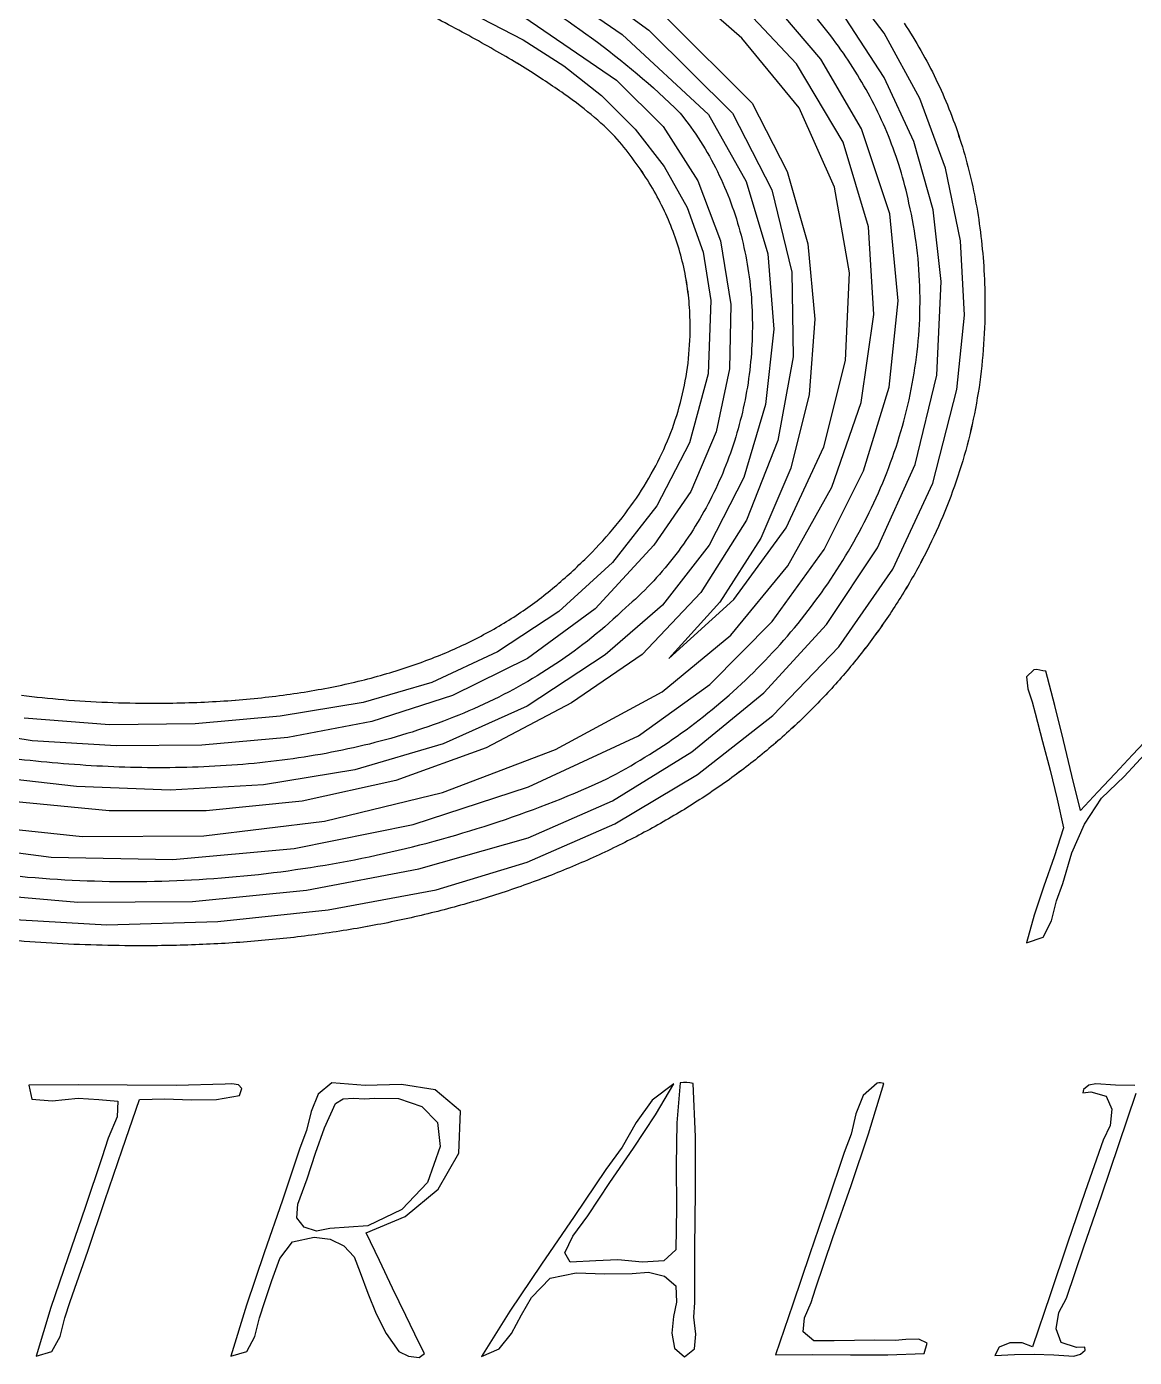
# Model space of a CAD drawing. Extents: x 11 to 234, y 10 to 80.
# Drawn here: x 76.42 to 99.49, y 10.05 to 37.77 of the extents above; entities that cross this region are included whole.
import ezdxf

# ---------------------------------------------------------------- set-up
doc = ezdxf.new("R2010")
doc.units = 0
doc.layers.add('logo', color=7, linetype='CONTINUOUS')
doc.layers.add('text', color=7, linetype='CONTINUOUS')

msp = doc.modelspace()

# ---------------------------------------------------------------- linework, layer by layer
at = {"layer": 'logo', "color": 7}
for p, q in [((97.39852, 24.374253), (97.247569, 24.225992)), ((97.247569, 24.225992), (97.270969, 23.98116)), ((97.461438, 24.379424), (97.39852, 24.374253)), ((97.524437, 24.369557), (97.461438, 24.379424)), ((97.587504, 24.355574), (97.524437, 24.369557)), ((97.650621, 24.348396), (97.587504, 24.355574)), ((97.837938, 23.632854), (97.650621, 24.348396)), ((97.270969, 23.98116), (97.364608, 23.708243)), ((97.364608, 23.708243), (97.424376, 23.47574)), ((98.015725, 22.905105), (97.837938, 23.632854)), ((97.424376, 23.47574), (97.579497, 22.882943)), ((97.579497, 22.882943), (97.736139, 22.283128)), ((98.190341, 22.173403), (98.015725, 22.905105)), ((99.811825, 22.989805), (99.452225, 22.602621)), ((99.452225, 22.602621), (99.092023, 22.21599)), ((99.279237, 22.156456), (99.794933, 22.710058)), ((97.736139, 22.283128), (97.883958, 21.681685)), ((99.092023, 22.21599), (98.730802, 21.830317)), ((98.368139, 21.446004), (98.190341, 22.173403)), ((98.803893, 21.703719), (99.279237, 22.156456)), ((97.883958, 21.681685), (98.012612, 21.084013)), ((98.730802, 21.830317), (98.368139, 21.446004)), ((98.450106, 21.162662), (98.803893, 21.703719)), ((98.012612, 21.084013), (97.821422, 20.478338)), ((98.190999, 20.561122), (98.450106, 21.162662)), ((97.999683, 19.926935), (98.190999, 20.561122)), ((97.821422, 20.478338), (97.606522, 19.867519)), ((97.606522, 19.867519), (97.402359, 19.265397)), ((97.868852, 19.564123), (97.999683, 19.926935)), ((97.766369, 19.145291), (97.868852, 19.564123)), ((97.402359, 19.265397), (97.243381, 18.685823)), ((97.591467, 18.807003), (97.766369, 19.145291)), ((97.243381, 18.685823), (97.591467, 18.807003)), ((77.494775, 15.730168), (76.473505, 15.725025)), ((76.473505, 15.725025), (76.535651, 15.431052)), ((78.516162, 15.719654), (77.494775, 15.730168)), ((79.536893, 15.716689), (78.516162, 15.719654)), ((80.556182, 15.744458), (79.536893, 15.716689)), ((80.556186, 15.744458), (80.556182, 15.744458)), ((80.698387, 15.752762), (80.556186, 15.744467)), ((80.556186, 15.744467), (80.556186, 15.744465)), ((80.556186, 15.744465), (80.556186, 15.744461)), ((80.556186, 15.744461), (80.556186, 15.744458)), ((80.835839, 15.726807), (80.698387, 15.752762)), ((80.909608, 15.651362), (80.835839, 15.726807)), ((80.860767, 15.511179), (80.909608, 15.651362)), ((82.494991, 15.535556), (82.347403, 15.177015)), ((82.778973, 15.77038), (82.494991, 15.535556)), ((83.475155, 15.716664), (82.778973, 15.77038)), ((84.232056, 15.734623), (83.475155, 15.716664)), ((84.933142, 15.623031), (84.232056, 15.734623)), ((85.461875, 15.18066), (84.933142, 15.623031)), ((89.900969, 15.750941), (89.449619, 15.413622)), ((89.520562, 15.105815), (89.900969, 15.750941)), ((90.037066, 15.77038), (89.967376, 14.937203)), ((90.103741, 15.77728), (90.037066, 15.77038)), ((90.170735, 15.777694), (90.103741, 15.77728)), ((90.237367, 15.771183), (90.170735, 15.777694)), ((90.302856, 15.757413), (90.237367, 15.771183)), ((90.353411, 14.649181), (90.302856, 15.757413)), ((94.139185, 15.7639), (93.841725, 15.508102)), ((93.954541, 14.707692), (94.275274, 15.757531)), ((94.173117, 15.769787), (94.139185, 15.763918)), ((94.139185, 15.763927), (94.139185, 15.763931)), ((94.139185, 15.763931), (94.139185, 15.7639)), ((94.139185, 15.763923), (94.139185, 15.763927)), ((94.139185, 15.763918), (94.139185, 15.763923)), ((94.207875, 15.771446), (94.173117, 15.769787)), ((94.24231, 15.767693), (94.207875, 15.771446)), ((94.275274, 15.757531), (94.24231, 15.767693)), ((98.429769, 15.634154), (98.416663, 15.563846)), ((98.416663, 15.563846), (98.584763, 15.582447)), ((98.546291, 15.720731), (98.429769, 15.634154)), ((98.688454, 15.750939), (98.546291, 15.720731)), ((98.584763, 15.582447), (98.905757, 15.49421)), ((99.098142, 15.724795), (98.688454, 15.750939)), ((99.503129, 15.714779), (99.098142, 15.724795)), ((99.17014, 14.488207), (99.530911, 15.556557)), ((76.535651, 15.431052), (76.953468, 15.395205)), ((76.953468, 15.395205), (77.49583, 15.449743)), ((77.49583, 15.449743), (77.931604, 15.426925)), ((77.931604, 15.426925), (78.321175, 15.391037)), ((78.321175, 15.391037), (78.308318, 15.066689)), ((78.413261, 14.373566), (78.774065, 15.426925)), ((78.774065, 15.426925), (79.302571, 15.436755)), ((79.302571, 15.436755), (79.849667, 15.416017)), ((79.849667, 15.416017), (80.380638, 15.421803)), ((80.380638, 15.421803), (80.860767, 15.511179)), ((82.627901, 14.837251), (82.856738, 15.342667)), ((82.856738, 15.342667), (83.016251, 15.438086)), ((83.016251, 15.438086), (83.230232, 15.450466)), ((83.230232, 15.450466), (83.459977, 15.436489)), ((83.459977, 15.436489), (83.666794, 15.452839)), ((83.666794, 15.452839), (84.171853, 15.445435)), ((84.171853, 15.445435), (84.652511, 15.276836)), ((84.652511, 15.276836), (84.982153, 14.943499)), ((89.449619, 15.413622), (89.119956, 14.945423)), ((93.841725, 15.508102), (93.694701, 15.125127)), ((98.905757, 15.49421), (99.022596, 15.222942)), ((78.308318, 15.066689), (78.122351, 14.618438)), ((82.347403, 15.177015), (82.2499, 14.776059)), ((85.421869, 14.30742), (85.461875, 15.18066)), ((89.05898, 14.408086), (89.520562, 15.105815)), ((93.694701, 15.125127), (93.597712, 14.69977)), ((99.022596, 15.222942), (98.985322, 14.880308)), ((82.2499, 14.776059), (82.116185, 14.41399)), ((82.441764, 14.307086), (82.627901, 14.837251)), ((84.982153, 14.943499), (85.034166, 14.441886)), ((89.119956, 14.945423), (88.826545, 14.433242)), ((89.967376, 14.937203), (89.951553, 14.05916)), ((93.597712, 14.69977), (93.450361, 14.316821)), ((93.591842, 13.633668), (93.954541, 14.707692)), ((98.985322, 14.880308), (98.84398, 14.577979)), ((78.122351, 14.618438), (77.992603, 14.21084)), ((85.034166, 14.441886), (84.771297, 13.697421)), ((88.826545, 14.433242), (88.483944, 13.963986)), ((90.353407, 13.501614), (90.353411, 14.649181)), ((98.84398, 14.577979), (98.467188, 13.506235)), ((98.806784, 13.420701), (99.17014, 14.488207)), ((77.992603, 14.21084), (77.64415, 13.173208)), ((78.056821, 13.318335), (78.413261, 14.373566)), ((82.116185, 14.41399), (81.751018, 13.325562)), ((82.267081, 13.769797), (82.441764, 14.307086)), ((84.994923, 13.557927), (85.421869, 14.30742)), ((88.571396, 13.694323), (89.05898, 14.408086)), ((93.450361, 14.316821), (93.09279, 13.264235)), ((88.483944, 13.963986), (87.827176, 12.985537)), ((89.951553, 14.05916), (89.954457, 13.166743)), ((82.072605, 13.243004), (82.267081, 13.769797)), ((84.771297, 13.697421), (84.236469, 13.13023)), ((88.112977, 13.001096), (88.571396, 13.694323)), ((93.215669, 12.55188), (93.591842, 13.633668)), ((77.697717, 12.264327), (78.056821, 13.318335)), ((81.751018, 13.325562), (81.370777, 12.228396)), ((84.310557, 12.986337), (84.994923, 13.557927)), ((90.337128, 12.34139), (90.353407, 13.501614)), ((98.467188, 13.506235), (98.100179, 12.429996)), ((98.442587, 12.353471), (98.806784, 13.420701)), ((77.64415, 13.173208), (77.280594, 12.126826)), ((82.049352, 12.962604), (82.072605, 13.243004)), ((84.236469, 13.13023), (83.526972, 12.792779)), ((89.954457, 13.166743), (89.940936, 12.290436)), ((93.09279, 13.264235), (92.735221, 12.211648)), ((82.204605, 12.766975), (82.049352, 12.962604)), ((82.460731, 12.682993), (82.204605, 12.766975)), ((83.526972, 12.792779), (82.740091, 12.73753)), ((83.498302, 12.646808), (84.310557, 12.986337)), ((87.827176, 12.985537), (87.145415, 11.995979)), ((87.801702, 12.577599), (88.112977, 13.001096)), ((81.964578, 12.458384), (82.409588, 12.556082)), ((82.409588, 12.556082), (82.742932, 12.515874)), ((82.740091, 12.73753), (82.460731, 12.682993)), ((82.742932, 12.515874), (83.029079, 12.377104)), ((83.771967, 12.071872), (83.498302, 12.646808)), ((87.629445, 12.2292), (87.801702, 12.577599)), ((92.854513, 11.478747), (93.215669, 12.55188)), ((77.328927, 11.214639), (77.697717, 12.264327)), ((81.370777, 12.228396), (81.004019, 11.139047)), ((81.697432, 12.111453), (81.964578, 12.458384)), ((83.029079, 12.377104), (83.245258, 12.144749)), ((87.740923, 12.032369), (87.629445, 12.2292)), ((89.940936, 12.290436), (89.696879, 12.061874)), ((90.338787, 11.195177), (90.337128, 12.34139)), ((92.735221, 12.211648), (92.37765, 11.159061)), ((98.100179, 12.429996), (97.737308, 11.351997)), ((98.079293, 11.285947), (98.442587, 12.353471)), ((77.280594, 12.126826), (76.930532, 11.088261)), ((81.530386, 11.651475), (81.697432, 12.111453)), ((83.245258, 12.144749), (83.368693, 11.823792)), ((84.046263, 11.497236), (83.771967, 12.071872)), ((87.145415, 11.995979), (86.485947, 11.016327)), ((88.280859, 12.06357), (87.740923, 12.032369)), ((88.732252, 12.083769), (88.280859, 12.06357)), ((89.249123, 12.038095), (88.732252, 12.083769)), ((89.696879, 12.061874), (89.249123, 12.038095)), ((81.385679, 11.214631), (81.530386, 11.651475)), ((83.368693, 11.823792), (83.532739, 11.392357)), ((86.939408, 11.298879), (87.324391, 11.702686)), ((87.324391, 11.702686), (87.864852, 11.812239)), ((87.864852, 11.812239), (88.465886, 11.78986)), ((88.465886, 11.78986), (89.03259, 11.797864)), ((89.03259, 11.797864), (89.373191, 11.825663)), ((89.373191, 11.825663), (89.710462, 11.746131)), ((89.710462, 11.746131), (89.940473, 11.543414)), ((83.532739, 11.392357), (83.706193, 10.961612)), ((84.320862, 10.922743), (84.046263, 11.497236)), ((89.940473, 11.543414), (89.959303, 11.201664)), ((92.761408, 11.198852), (92.854513, 11.478747)), ((77.220433, 10.875066), (77.328927, 11.214639)), ((81.004019, 11.139047), (80.679311, 10.074073)), ((81.277185, 10.875058), (81.385679, 11.214631)), ((86.729089, 10.941747), (86.939408, 11.298879)), ((89.959303, 11.201664), (89.897748, 10.9051)), ((90.321057, 10.889578), (90.338787, 11.195177)), ((92.37765, 11.159061), (92.020081, 10.106475)), ((92.624578, 10.87474), (92.761408, 11.198852)), ((97.737308, 11.351997), (97.37292, 10.274967)), ((97.919996, 10.988717), (98.079293, 11.285947)), ((76.930532, 11.088261), (76.622559, 10.074082)), ((77.123627, 10.486652), (77.220433, 10.875066)), ((81.180378, 10.486644), (81.277185, 10.875058)), ((83.706193, 10.961612), (83.911791, 10.548831)), ((84.595431, 10.348238), (84.320862, 10.922743)), ((86.485947, 11.016327), (85.896057, 10.067595)), ((86.523612, 10.552921), (86.729089, 10.941747)), ((89.897748, 10.9051), (89.861617, 10.556537)), ((90.360103, 10.535431), (90.321057, 10.889578)), ((92.593381, 10.582496), (92.624578, 10.87474)), ((97.864515, 10.645418), (97.919996, 10.988717)), ((83.911791, 10.548831), (84.172268, 10.17128)), ((86.265195, 10.229253), (86.523612, 10.552921)), ((89.861617, 10.556537), (89.914832, 10.245397)), ((90.334121, 10.227638), (90.360103, 10.535431)), ((92.817175, 10.398207), (92.593381, 10.582496)), ((97.968267, 10.364785), (97.864515, 10.645418)), ((76.952879, 10.17709), (77.123627, 10.486652)), ((81.009631, 10.177082), (81.180378, 10.486644)), ((84.712556, 10.132493), (84.595431, 10.348238)), ((93.239156, 10.398415), (92.817175, 10.398207)), ((93.662198, 10.404657), (93.239156, 10.398415)), ((94.085713, 10.4087), (93.662198, 10.404657)), ((94.509124, 10.402417), (94.085713, 10.4087)), ((94.734392, 10.428048), (94.509124, 10.402417)), ((95.004909, 10.428878), (94.734392, 10.428048)), ((95.179686, 10.349022), (95.004909, 10.428878)), ((95.117731, 10.132318), (95.179686, 10.349022)), ((96.678729, 10.265826), (96.588787, 10.093521)), ((96.895767, 10.35227), (96.678729, 10.265826)), ((97.155348, 10.354696), (96.895767, 10.35227)), ((97.37292, 10.274967), (97.155348, 10.354696)), ((98.286667, 10.255557), (97.968267, 10.364785)), ((98.458036, 10.265801), (98.286667, 10.255557)), ((98.466186, 10.200773), (98.458036, 10.265801)), ((76.622559, 10.074082), (76.952879, 10.17709)), ((80.679311, 10.074073), (81.009631, 10.177082)), ((84.172268, 10.17128), (84.375374, 10.075525)), ((84.375374, 10.075525), (84.597337, 10.052092)), ((84.597337, 10.052092), (84.712556, 10.132493)), ((85.896057, 10.067595), (86.265195, 10.229253)), ((89.914832, 10.245397), (90.121314, 10.061106)), ((90.121314, 10.061106), (90.334121, 10.227638)), ((92.020081, 10.106475), (92.796707, 10.109379)), ((92.796707, 10.109379), (93.578941, 10.103199)), ((93.578941, 10.103199), (94.356156, 10.105065)), ((94.356156, 10.105065), (95.117731, 10.132318)), ((96.588787, 10.093521), (96.995309, 10.11235)), ((96.995309, 10.11235), (97.405188, 10.116125)), ((97.405188, 10.116125), (97.816753, 10.105362)), ((97.816753, 10.105362), (98.228338, 10.080574)), ((98.228338, 10.080574), (98.369998, 10.119389)), ((98.369998, 10.119389), (98.466186, 10.200773))]:
    msp.add_line(p, q, dxfattribs=at)
at = {"layer": 'text', "color": 7}
for p, q in [((87.434488, 39.122525), (89.382408, 37.701178)), ((86.8382, 38.982117), (88.825485, 37.611242)), ((94.281639, 37.638688), (93.351172, 38.881036)), ((91.3197, 37.535169), (89.897393, 38.773461)), ((92.457064, 36.999906), (91.208877, 38.326204)), ((92.966097, 37.096593), (91.907749, 38.341594)), ((85.888675, 37.954063), (86.766349, 37.49789)), ((86.778186, 37.976364), (88.708425, 36.658259)), ((89.764692, 37.944812), (91.530641, 36.178482)), ((94.282449, 36.715785), (93.473809, 37.948864)), ((86.766349, 37.49789), (87.608859, 36.958786)), ((88.825485, 37.611242), (90.620477, 35.945648)), ((89.382408, 37.701178), (91.126747, 35.974909)), ((92.5128, 36.083954), (91.3197, 37.535169)), ((95.021219, 36.276974), (94.281639, 37.638688)), ((87.608859, 36.958786), (88.393784, 36.338349)), ((93.428442, 35.36884), (92.457064, 36.999906)), ((93.809558, 35.642259), (92.966097, 37.096593)), ((88.708425, 36.658259), (89.680875, 35.693248)), ((94.901086, 35.381822), (94.282449, 36.715785)), ((88.393784, 36.338349), (89.098699, 35.638181)), ((91.530641, 36.178482), (92.261151, 34.760019)), ((93.249087, 34.428156), (92.5128, 36.083954)), ((95.555985, 34.824899), (95.021219, 36.276974)), ((90.620477, 35.945648), (91.408007, 34.549258)), ((91.126747, 35.974909), (91.945711, 34.372186)), ((89.098699, 35.638181), (89.701187, 34.859877)), ((89.680875, 35.693248), (90.401854, 34.561052)), ((94.398256, 33.871772), (93.809558, 35.642259)), ((93.952862, 33.606156), (93.428442, 35.36884)), ((95.304195, 33.960734), (94.901086, 35.381822)), ((89.701187, 34.859877), (90.178825, 34.00504)), ((92.261151, 34.760019), (92.692988, 33.246743)), ((95.872015, 33.311468), (95.555985, 34.824899)), ((90.401854, 34.561052), (90.872005, 33.310192)), ((91.408007, 34.549258), (91.857116, 33.040058)), ((93.559303, 32.646654), (93.249087, 34.428156)), ((91.945711, 34.372186), (92.35749, 32.656566)), ((90.178825, 34.00504), (90.509192, 33.075265)), ((94.576406, 32.064748), (94.398256, 33.871772)), ((95.466264, 32.466274), (95.304195, 33.960734)), ((94.065062, 31.777031), (93.952862, 33.606156)), ((90.872005, 33.310192), (91.091969, 31.989195)), ((95.955395, 31.765689), (95.872015, 33.311468)), ((90.509192, 33.075265), (90.669866, 32.072154)), ((91.857116, 33.040058), (91.98608, 31.472852)), ((92.692988, 33.246743), (92.840138, 31.682193)), ((92.35749, 32.656566), (92.388777, 30.893986)), ((93.474173, 30.818331), (93.559303, 32.646654)), ((95.38151, 30.512997), (95.466264, 32.466274)), ((90.669866, 32.072154), (90.618245, 30.54094)), ((91.091969, 31.989195), (91.062387, 30.646582)), ((94.382274, 30.2666), (94.576406, 32.064748)), ((92.840138, 31.682193), (92.716581, 30.109919)), ((93.799795, 29.946648), (94.065062, 31.777031)), ((95.792191, 30.216565), (95.955395, 31.765689)), ((91.98608, 31.472852), (91.813177, 29.902449)), ((92.388777, 30.893986), (92.066251, 29.150386)), ((93.024441, 29.022068), (93.474173, 30.818331)), ((90.618245, 30.54094), (90.22886, 29.106416)), ((91.062387, 30.646582), (90.783895, 29.330876)), ((94.926274, 28.655145), (95.38151, 30.512997)), ((93.854137, 28.522749), (94.382274, 30.2666)), ((92.716581, 30.109919), (92.336304, 28.573462)), ((93.191798, 28.180191), (93.799795, 29.946648)), ((95.294744, 28.26418), (95.792191, 30.216565)), ((91.813177, 29.902449), (91.356691, 28.383656)), ((90.783895, 29.330876), (90.257142, 28.090605)), ((92.066251, 29.150386), (91.416604, 27.491693)), ((90.22886, 29.106416), (89.548702, 27.789426)), ((92.240839, 27.336747), (93.024441, 29.022068)), ((92.336304, 28.573462), (91.71329, 27.116368)), ((94.14438, 26.917055), (94.926274, 28.655145)), ((91.356691, 28.383656), (90.634905, 26.971278)), ((93.030271, 26.878616), (93.854137, 28.522749)), ((90.257142, 28.090605), (89.482763, 26.974286)), ((92.275821, 26.542839), (93.191798, 28.180191)), ((94.460418, 26.473983), (95.294744, 28.26418)), ((89.548702, 27.789426), (88.624757, 26.610824)), ((91.416604, 27.491693), (90.46652, 25.98385)), ((91.154109, 25.841243), (92.240839, 27.336747)), ((89.482763, 26.974286), (88.264797, 25.645734)), ((90.634905, 26.971278), (89.666089, 25.720125)), ((91.71329, 27.116368), (90.861518, 25.78218)), ((93.079652, 25.323049), (94.14438, 26.917055)), ((91.948945, 25.379621), (93.030271, 26.878616)), ((88.624757, 26.610824), (87.504013, 25.591457)), ((91.08661, 25.099772), (92.275821, 26.542839)), ((93.33519, 24.857704), (94.460418, 26.473983)), ((90.46652, 25.98385), (89.242691, 24.692788)), ((89.794977, 24.614446), (91.154109, 25.841243)), ((90.861518, 25.78218), (89.794977, 24.614446)), ((87.504013, 25.591457), (86.23346, 24.752167)), ((88.264797, 25.645734), (86.854863, 24.610006)), ((89.666089, 25.720125), (88.468536, 24.684998)), ((90.648434, 24.071182), (91.948945, 25.379621)), ((91.775909, 23.897463), (93.079652, 25.323049)), ((89.658904, 23.916174), (91.08661, 25.099772)), ((86.23346, 24.752167), (84.860085, 24.113809)), ((88.468536, 24.684998), (86.845803, 23.621294)), ((89.242691, 24.692788), (87.771794, 23.68445)), ((91.965043, 23.427069), (93.33519, 24.857704)), ((86.854863, 24.610006), (85.291862, 23.837708)), ((84.860085, 24.113809), (83.430878, 23.697224)), ((87.437064, 22.715183), (89.658904, 23.916174)), ((89.16701, 22.998724), (90.648434, 24.071182)), ((90.276979, 22.664629), (91.775909, 23.897463)), ((83.430878, 23.697224), (81.703534, 23.41256)), ((85.291862, 23.837708), (83.614683, 23.299445)), ((86.845803, 23.621294), (85.100095, 22.831806)), ((87.771794, 23.68445), (85.991652, 22.746891)), ((78.151651, 23.229528), (76.376448, 23.367057)), ((81.703534, 23.41256), (79.93557, 23.250666)), ((83.614683, 23.299445), (81.862222, 22.965822)), ((90.395958, 22.193809), (91.965043, 23.427069)), ((76.542082, 22.898828), (75.030327, 23.13568)), ((79.93557, 23.250666), (78.151651, 23.229528)), ((78.287028, 22.794908), (76.542082, 22.898828)), ((80.073373, 22.807439), (78.287028, 22.794908)), ((81.862222, 22.965822), (80.073373, 22.807439)), ((85.100095, 22.831806), (83.260263, 22.292826)), ((85.991652, 22.746891), (84.112667, 22.071248)), ((86.877268, 21.938135), (89.16701, 22.998724)), ((85.081832, 21.819661), (87.437064, 22.715183)), ((88.626679, 21.648877), (90.276979, 22.664629)), ((83.260263, 22.292826), (81.355156, 21.98066)), ((88.673915, 21.169647), (90.395958, 22.193809)), ((77.464508, 21.941937), (75.536668, 22.167971)), ((79.413622, 21.871599), (77.464508, 21.941937)), ((81.355156, 21.98066), (79.413622, 21.871599)), ((84.112667, 22.071248), (82.161075, 21.639747)), ((84.475673, 21.156563), (86.877268, 21.938135)), ((78.144985, 21.438057), (76.132961, 21.632331)), ((82.161075, 21.639747), (80.163103, 21.434614)), ((82.629866, 21.223478), (85.081832, 21.819661)), ((86.868833, 20.874533), (88.626679, 21.648877)), ((80.163103, 21.434614), (78.144985, 21.438057)), ((75.060127, 21.169593), (77.582355, 20.904581)), ((80.11782, 20.920498), (82.629866, 21.223478)), ((81.995882, 20.652785), (84.475673, 21.156563)), ((86.844892, 20.36631), (88.673915, 21.169647)), ((74.423905, 20.795945), (76.93634, 20.473698)), ((77.582355, 20.904581), (80.11782, 20.920498)), ((84.590918, 20.231679), (86.868833, 20.874533)), ((79.471551, 20.425571), (81.995882, 20.652785)), ((76.93634, 20.473698), (79.471551, 20.425571)), ((84.954875, 19.795527), (86.844892, 20.36631)), ((82.252089, 19.787438), (84.590918, 20.231679)), ((75.118934, 19.741385), (77.491217, 19.532795)), ((79.877231, 19.551309), (82.252089, 19.787438)), ((82.703334, 19.37788), (84.954875, 19.795527)), ((77.491217, 19.532795), (79.877231, 19.551309)), ((75.787893, 19.19868), (78.095596, 19.066349)), ((78.095596, 19.066349), (80.408825, 19.13045)), ((80.408825, 19.13045), (82.703334, 19.37788))]:
    msp.add_line(p, q, dxfattribs=at)
for points in [[(86.18128, 38.838073), (86.873481, 38.441035), (87.545813, 38.012184), (88.190626, 37.53899)], [(85.831702, 37.475811), (85.479062, 37.672154), (85.098487, 37.874954), (84.689979, 38.084216)], [(85.831815, 37.475803), (85.479176, 37.672148), (85.098602, 37.874948), (84.690094, 38.08421)], [(93.724826, 36.773096), (93.477049, 37.178211), (93.198295, 37.563148), (92.893698, 37.928499)], [(94.695696, 37.84854), (94.818739, 37.660758), (94.935805, 37.469343), (95.046896, 37.274294)], [(94.69585, 37.848569), (94.818892, 37.660786), (94.935957, 37.469372), (95.047051, 37.274323)], [(86.805827, 36.906161), (86.509052, 37.089585), (86.184344, 37.279468), (85.831702, 37.475811)], [(86.805942, 36.906155), (86.509166, 37.08958), (86.184458, 37.279461), (85.831815, 37.475803)], [(88.190626, 37.53899), (88.835439, 37.065799), (89.452735, 36.548263), (90.034866, 35.97387)], [(95.046896, 37.274294), (95.157979, 37.079239), (95.262121, 36.880879), (95.359322, 36.679206)], [(95.047051, 37.274323), (95.158134, 37.079269), (95.262276, 36.880908), (95.359475, 36.679234)], [(87.612354, 36.375263), (87.371445, 36.545771), (87.102603, 36.722735), (86.805827, 36.906161)], [(87.612468, 36.375258), (87.371561, 36.545763), (87.102716, 36.722727), (86.805942, 36.906155)], [(94.370093, 35.496596), (94.189406, 35.942679), (93.972606, 36.36798), (93.724826, 36.773096)], [(95.359322, 36.679206), (95.456519, 36.477535), (95.546776, 36.272552), (95.630088, 36.064261)], [(95.359475, 36.679234), (95.456672, 36.477563), (95.546929, 36.27258), (95.630243, 36.064289)], [(88.251282, 35.883118), (88.066239, 36.040709), (87.853263, 36.204756), (87.612354, 36.375263)], [(88.251397, 35.883111), (88.066352, 36.040703), (87.853376, 36.204751), (87.612468, 36.375258)], [(95.630088, 36.064261), (95.713403, 35.855966), (95.789775, 35.644365), (95.859205, 35.429455)], [(95.630243, 36.064289), (95.713557, 35.855996), (95.789929, 35.644395), (95.859358, 35.429484)], [(88.72261, 35.429728), (88.593434, 35.574399), (88.436324, 35.72553), (88.251282, 35.883118)], [(88.722725, 35.429721), (88.593549, 35.574393), (88.436439, 35.725523), (88.251397, 35.883111)], [(90.034866, 35.97387), (90.340479, 35.592018), (90.597708, 35.183823), (90.808152, 34.756945)], [(94.798684, 34.095408), (94.695357, 34.583652), (94.55078, 35.050516), (94.370093, 35.496596)], [(89.078632, 34.98214), (88.967868, 35.133273), (88.849194, 35.282469), (88.72261, 35.429728)], [(89.078745, 34.982133), (88.967982, 35.133266), (88.84931, 35.282463), (88.722725, 35.429721)], [(95.859205, 35.429455), (95.928632, 35.214543), (95.991118, 34.99632), (96.046665, 34.77479)], [(95.859358, 35.429484), (95.928786, 35.214571), (95.991273, 34.99635), (96.046818, 34.77482)], [(89.387184, 34.522929), (89.292244, 34.677937), (89.189394, 34.831007), (89.078632, 34.98214)], [(89.387299, 34.522924), (89.292359, 34.677931), (89.189509, 34.831), (89.078745, 34.982133)], [(90.808152, 34.756945), (91.018594, 34.330061), (91.182252, 33.884495), (91.300729, 33.427893)], [(96.046665, 34.77479), (96.102207, 34.553257), (96.150808, 34.328419), (96.19247, 34.100268)], [(96.046818, 34.77482), (96.102362, 34.553287), (96.150963, 34.328447), (96.192623, 34.100296)], [(89.64827, 34.052093), (89.569153, 34.210975), (89.482123, 34.367919), (89.387184, 34.522929)], [(89.648386, 34.052087), (89.569267, 34.210969), (89.482239, 34.367913), (89.387299, 34.522924)], [(96.19247, 34.100268), (96.234129, 33.872116), (96.268845, 33.640657), (96.296621, 33.405885)], [(96.192623, 34.100296), (96.234284, 33.872146), (96.268999, 33.640686), (96.296774, 33.405913)], [(89.861887, 33.569631), (89.798593, 33.73239), (89.727387, 33.893209), (89.64827, 34.052093)], [(89.862002, 33.569625), (89.798708, 33.732383), (89.727501, 33.893201), (89.648386, 34.052087)], [(95.026895, 32.253075), (95.014251, 32.86379), (94.940247, 33.479706), (94.798684, 34.095408)], [(90.028037, 33.075547), (89.980565, 33.242179), (89.925182, 33.406875), (89.861887, 33.569631)], [(90.028152, 33.075541), (89.98068, 33.242174), (89.925296, 33.406867), (89.862002, 33.569625)], [(91.300729, 33.427893), (91.419203, 32.971294), (91.492491, 32.50366), (91.522194, 32.032646)], [(96.296621, 33.405885), (96.324392, 33.171113), (96.345228, 32.933033), (96.359119, 32.691643)], [(96.296774, 33.405913), (96.324549, 33.171143), (96.345382, 32.933063), (96.359272, 32.691673)], [(90.146719, 32.569839), (90.11507, 32.740344), (90.075509, 32.908914), (90.028037, 33.075547)], [(90.146832, 32.569833), (90.115184, 32.740338), (90.075622, 32.908909), (90.028152, 33.075541)], [(90.217934, 32.052506), (90.202107, 32.226888), (90.178369, 32.399332), (90.146719, 32.569839)], [(90.218048, 32.0525), (90.202216, 32.226882), (90.178484, 32.399326), (90.146832, 32.569833)], [(96.359119, 32.691643), (96.373005, 32.450255), (96.379947, 32.205555), (96.379947, 31.957543)], [(96.359272, 32.691673), (96.373157, 32.450283), (96.380111, 32.205583), (96.380111, 31.957574)], [(94.887011, 30.441973), (94.990847, 31.036855), (95.039544, 31.642363), (95.026895, 32.253075)], [(90.241679, 31.523548), (90.241674, 31.701804), (90.233754, 31.878123), (90.217934, 32.052506)], [(90.241783, 31.523542), (90.241778, 31.701796), (90.233853, 31.878115), (90.218048, 32.0525)], [(91.522194, 32.032646), (91.551898, 31.561634), (91.538027, 31.087243), (91.48215, 30.617126)], [(96.379947, 31.957543), (96.379942, 31.650113), (96.368235, 31.345669), (96.344813, 31.04421)], [(96.380111, 31.957574), (96.380106, 31.650142), (96.368393, 31.345697), (96.344978, 31.044239)], [(90.196862, 30.766914), (90.226737, 31.015574), (90.241674, 31.267785), (90.241679, 31.523548)], [(90.196966, 30.766907), (90.22684, 31.015567), (90.241778, 31.267778), (90.241783, 31.523542)], [(96.344813, 31.04421), (96.321389, 30.742755), (96.286275, 30.444282), (96.239446, 30.148798)], [(96.344978, 31.044239), (96.321562, 30.742783), (96.28644, 30.444312), (96.239612, 30.148828)], [(90.062437, 30.031595), (90.122179, 30.27315), (90.16699, 30.518256), (90.196862, 30.766914)], [(90.062538, 30.031588), (90.122282, 30.273142), (90.167093, 30.51825), (90.196966, 30.766907)], [(91.48215, 30.617126), (91.426284, 30.147009), (91.328432, 29.681167), (91.190194, 29.227255)], [(94.416304, 28.694634), (94.624203, 29.26284), (94.783176, 29.847094), (94.887011, 30.441973)], [(89.8384, 29.31759), (89.928013, 29.552039), (90.002694, 29.79004), (90.062437, 30.031595)], [(89.838502, 29.317583), (89.928116, 29.552034), (90.002797, 29.790034), (90.062538, 30.031588)], [(96.239446, 30.148798), (96.192619, 29.853317), (96.134087, 29.560819), (96.06385, 29.271313)], [(96.239612, 30.148828), (96.192786, 29.853346), (96.134253, 29.560849), (96.064014, 29.271342)], [(89.524754, 28.624898), (89.644238, 28.852242), (89.748787, 29.08314), (89.8384, 29.31759)], [(89.524857, 28.624891), (89.644341, 28.852235), (89.748891, 29.083133), (89.838502, 29.317583)], [(91.190194, 29.227255), (91.051956, 28.77334), (90.873334, 28.331358), (90.655925, 27.908956)], [(96.06385, 29.271313), (95.99361, 28.981804), (95.911664, 28.695283), (95.818012, 28.411749)], [(96.064014, 29.271342), (95.993774, 28.981832), (95.911828, 28.695311), (95.818178, 28.411778)], [(89.121496, 27.953522), (89.27085, 28.173761), (89.405268, 28.397554), (89.524754, 28.624898)], [(89.121598, 27.953516), (89.270953, 28.173753), (89.405373, 28.397547), (89.524857, 28.624891)], [(93.652049, 27.0436), (93.951586, 27.57428), (94.208408, 28.126433), (94.416304, 28.694634)], [(95.818012, 28.411749), (95.724362, 28.128214), (95.619008, 27.847668), (95.501948, 27.570108)], [(95.818178, 28.411778), (95.724528, 28.128244), (95.619173, 27.847698), (95.502112, 27.570138)], [(88.628626, 27.303461), (88.80785, 27.516595), (88.972142, 27.733283), (89.121496, 27.953522)], [(88.628728, 27.303453), (88.807953, 27.516588), (88.972243, 27.733275), (89.121598, 27.953516)], [(90.655925, 27.908956), (90.438518, 27.486554), (90.182325, 27.083735), (89.888943, 26.708156)], [(95.501948, 27.570108), (95.384885, 27.292548), (95.256119, 27.017977), (95.115645, 26.746392)], [(95.502112, 27.570138), (95.385051, 27.292579), (95.256284, 27.018006), (95.115809, 26.746421)], [(88.046143, 26.674718), (88.25524, 26.880747), (88.449399, 27.090327), (88.628626, 27.303461)], [(88.046247, 26.674713), (88.255342, 26.880741), (88.449503, 27.090322), (88.628728, 27.303453)], [(92.631522, 25.521406), (93.01027, 26.003718), (93.352516, 26.512924), (93.652049, 27.0436)], [(87.374046, 26.067294), (87.613013, 26.266215), (87.837046, 26.468692), (88.046143, 26.674718)], [(87.374149, 26.067286), (87.613117, 26.266208), (87.837148, 26.468685), (88.046247, 26.674713)], [(89.888943, 26.708156), (89.595562, 26.332572), (89.264995, 25.984228), (88.898843, 25.670772)], [(95.115645, 26.746392), (94.975172, 26.474807), (94.822995, 26.206207), (94.659109, 25.940599)], [(95.115809, 26.746421), (94.975337, 26.474835), (94.823159, 26.206237), (94.659274, 25.940628)], [(86.616682, 25.507813), (86.882619, 25.681874), (87.135072, 25.868368), (87.374046, 26.067294)], [(86.616786, 25.507806), (86.882721, 25.681867), (87.135174, 25.868362), (87.374149, 26.067286)], [(94.659109, 25.940599), (94.495225, 25.674989), (94.319638, 25.412364), (94.132341, 25.152728)], [(94.659274, 25.940628), (94.495391, 25.675017), (94.319802, 25.412392), (94.132506, 25.152757)], [(85.778425, 25.022931), (86.071326, 25.172125), (86.350744, 25.333752), (86.616682, 25.507813)], [(85.778529, 25.022926), (86.071428, 25.172117), (86.350848, 25.333746), (86.616786, 25.507806)], [(88.898843, 25.670772), (88.443046, 25.230159), (87.95683, 24.841313), (87.445661, 24.499663)], [(91.391994, 24.160599), (91.83753, 24.583689), (92.252775, 25.0391), (92.631522, 25.521406)], [(84.859276, 24.612648), (85.179142, 24.736975), (85.485524, 24.873737), (85.778425, 25.022931)], [(84.859379, 24.612642), (85.179244, 24.736967), (85.485628, 24.873732), (85.778529, 25.022926)], [(94.132341, 25.152728), (93.945035, 24.893092), (93.74877, 24.6408), (93.543543, 24.395856)], [(94.132506, 25.152757), (93.945201, 24.89312), (93.748935, 24.64083), (93.543708, 24.395886)], [(83.859238, 24.27696), (84.206066, 24.376424), (84.539413, 24.488319), (84.859276, 24.612648)], [(83.859342, 24.276953), (84.20617, 24.376417), (84.539517, 24.488312), (84.859379, 24.612642)], [(87.445661, 24.499663), (86.934486, 24.158016), (86.398357, 23.863568), (85.842729, 23.611747)], [(82.778306, 24.015871), (83.152099, 24.090468), (83.512408, 24.177498), (83.859238, 24.27696)], [(82.778408, 24.015864), (83.152203, 24.090461), (83.51251, 24.177492), (83.859342, 24.276953)], [(89.97074, 22.993703), (90.47064, 23.346732), (90.946461, 23.737505), (91.391994, 24.160599)], [(93.543543, 24.395856), (93.338317, 24.15091), (93.12413, 23.913315), (92.900983, 23.683064)], [(93.543708, 24.395886), (93.338483, 24.15094), (93.124294, 23.913343), (92.901147, 23.683093)], [(76.315238, 23.848028), (76.602648, 23.81073), (76.895547, 23.779647), (77.193936, 23.75478)], [(76.315341, 23.848026), (76.602751, 23.810728), (76.89565, 23.779647), (77.19404, 23.75478)], [(81.616482, 23.829379), (82.01724, 23.879111), (82.404513, 23.941274), (82.778306, 24.015871)], [(81.616587, 23.829371), (82.017342, 23.879104), (82.404616, 23.941267), (82.778408, 24.015864)], [(77.193936, 23.75478), (77.492326, 23.729915), (77.796207, 23.711263), (78.105578, 23.698832)], [(77.19404, 23.75478), (77.492428, 23.729916), (77.796308, 23.711261), (78.10568, 23.698832)], [(78.105578, 23.698832), (78.414947, 23.686392), (78.729807, 23.680183), (79.050159, 23.680183)], [(78.10568, 23.698832), (78.415049, 23.686386), (78.729911, 23.680177), (79.050261, 23.680177)], [(79.050159, 23.680183), (79.504843, 23.680183), (79.946046, 23.692623), (80.373767, 23.717483)], [(79.050261, 23.680177), (79.504946, 23.680177), (79.946147, 23.692623), (80.373869, 23.717476)], [(80.373767, 23.717483), (80.801487, 23.742348), (81.215725, 23.779647), (81.616482, 23.829379)], [(80.373869, 23.717476), (80.801591, 23.74234), (81.215828, 23.779641), (81.616587, 23.829371)], [(85.842729, 23.611747), (85.287101, 23.359926), (84.711975, 23.150731), (84.12281, 22.979594)], [(92.900983, 23.683064), (92.677832, 23.452813), (92.445724, 23.229911), (92.204656, 23.014353)], [(92.901147, 23.683093), (92.677998, 23.452843), (92.44589, 23.22994), (92.20482, 23.014381)], [(92.204656, 23.014353), (91.963587, 22.798794), (91.713555, 22.590585), (91.454563, 22.389722)], [(92.20482, 23.014381), (91.963751, 22.798825), (91.713721, 22.590615), (91.454729, 22.389752)], [(84.12281, 22.979594), (83.533643, 22.808458), (82.930441, 22.675376), (82.318657, 22.57578)], [(88.405036, 22.053268), (88.946871, 22.325389), (89.470842, 22.640674), (89.97074, 22.993703)], [(76.72836, 22.46008), (76.114233, 22.52025), (75.507904, 22.600195), (74.914833, 22.695337)], [(78.588675, 22.343449), (77.964411, 22.359507), (77.342489, 22.39991), (76.72836, 22.46008)], [(82.318657, 22.57578), (81.706875, 22.476183), (81.086508, 22.41007), (80.463029, 22.372873)], [(80.463029, 22.372873), (79.839543, 22.335676), (79.21294, 22.32739), (78.588675, 22.343449)], [(91.454563, 22.389722), (91.195573, 22.188859), (90.927623, 21.995342), (90.650709, 21.809171)], [(91.454729, 22.389752), (91.195738, 22.188887), (90.927787, 21.995371), (90.650873, 21.809201)], [(86.099972, 21.162154), (86.884609, 21.418838), (87.654584, 21.716103), (88.405036, 22.053268)], [(90.650709, 21.809171), (90.373795, 21.623), (90.087921, 21.444179), (89.793089, 21.272703)], [(90.650873, 21.809201), (90.37396, 21.62303), (90.088087, 21.444207), (89.793253, 21.272732)], [(83.706942, 20.514539), (84.516036, 20.68937), (85.315335, 20.90547), (86.099972, 21.162154)], [(89.793089, 21.272703), (89.498252, 21.101225), (89.194457, 20.937096), (88.881701, 20.78031)], [(89.793253, 21.272732), (89.498417, 21.101254), (89.194623, 20.937125), (88.881867, 20.78034)], [(88.881701, 20.78031), (88.568945, 20.62353), (88.247228, 20.474091), (87.916552, 20.332003)], [(88.881867, 20.78034), (88.569111, 20.623558), (88.247394, 20.474121), (87.916716, 20.332032)], [(81.255133, 20.114534), (82.078954, 20.206143), (82.897845, 20.339705), (83.706942, 20.514539)], [(87.916552, 20.332003), (87.585866, 20.18991), (87.249206, 20.056698), (86.906577, 19.932371)], [(87.916716, 20.332032), (87.586031, 20.189939), (87.249372, 20.056728), (86.906741, 19.9324)], [(76.291954, 20.073803), (77.11604, 19.994857), (77.944924, 19.959235), (78.77374, 19.966251)], [(78.77374, 19.966251), (79.602561, 19.973279), (80.431313, 20.022924), (81.255133, 20.114534)], [(86.906577, 19.932371), (86.563942, 19.80804), (86.215336, 19.692589), (85.860757, 19.586025)], [(86.906741, 19.9324), (86.564108, 19.808068), (86.215501, 19.692619), (85.860922, 19.586052)], [(85.860757, 19.586025), (85.506176, 19.479455), (85.14562, 19.381766), (84.779093, 19.292962)], [(85.860922, 19.586052), (85.506341, 19.479483), (85.145785, 19.381796), (84.779258, 19.292991)], [(84.779093, 19.292962), (84.412565, 19.204158), (84.040063, 19.124233), (83.661586, 19.053186)], [(84.779258, 19.292991), (84.412729, 19.204186), (84.040228, 19.124261), (83.66175, 19.053215)], [(82.508234, 18.866697), (82.117811, 18.813413), (81.721415, 18.769011), (81.319043, 18.733491)], [(82.5084, 18.866726), (82.117977, 18.813442), (81.72158, 18.769041), (81.319208, 18.733519)], [(83.661586, 19.053186), (83.283109, 18.982142), (82.898657, 18.91998), (82.508234, 18.866697)], [(83.66175, 19.053215), (83.283275, 18.982172), (82.898824, 18.920009), (82.5084, 18.866726)], [(76.947607, 18.679482), (76.333872, 18.71452), (75.734912, 18.767078), (75.150729, 18.837154)], [(76.947771, 18.679511), (76.334036, 18.714549), (75.735078, 18.767106), (75.150894, 18.837183)], [(78.833128, 18.626926), (78.189844, 18.626926), (77.561338, 18.644452), (76.947607, 18.679482)], [(78.833293, 18.626954), (78.19001, 18.626954), (77.561504, 18.644475), (76.947771, 18.679511)], [(80.094006, 18.653568), (79.679687, 18.635788), (79.259393, 18.626926), (78.833128, 18.626926)], [(80.094171, 18.653596), (79.679852, 18.635828), (79.259558, 18.626954), (78.833293, 18.626954)], [(81.319043, 18.733491), (80.916673, 18.697967), (80.508325, 18.671326), (80.094006, 18.653568)], [(81.319208, 18.733519), (80.916837, 18.697998), (80.508491, 18.671356), (80.094171, 18.653596)]]:
    msp.add_open_spline(points, degree=3, dxfattribs=at)

doc.saveas('drawing.dxf')
